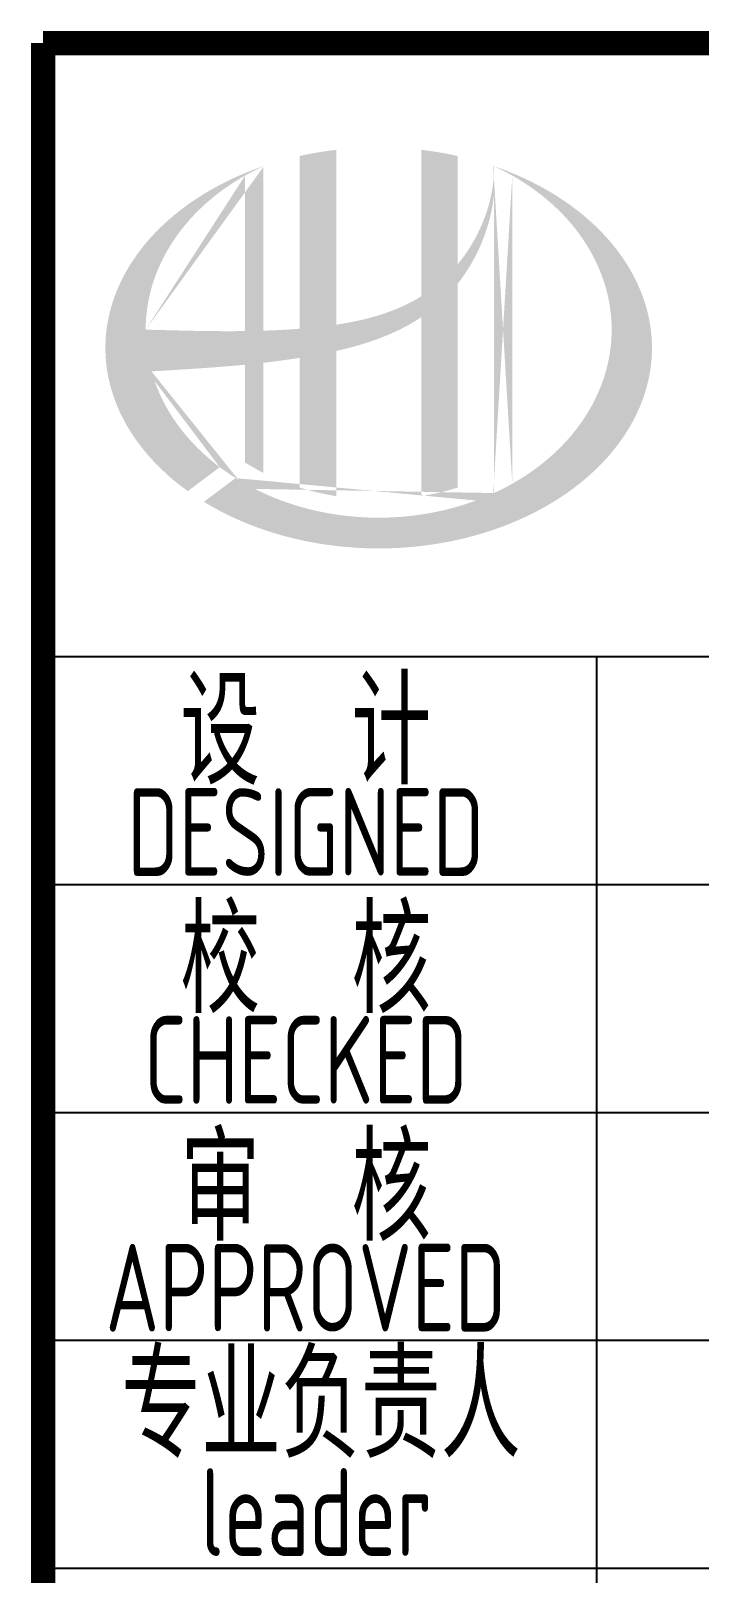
# Model space of a CAD drawing. Extents: x 6128144 to 12201635, y -1670122 to -706096.
# Drawn here: x 6329443 to 6331351, y -750704 to -746305 of the extents above; entities that cross this region are included whole.
import ezdxf
from ezdxf.enums import TextEntityAlignment as Align

# ---------------------------------------------------------------- set-up
doc = ezdxf.new("R2010")
doc.units = 0
doc.header["$LTSCALE"] = 1000
doc.header["$MEASUREMENT"] = 0
doc.layers.get('0').update_dxf_attribs({"linetype": 'CONTINUOUS'})
doc.styles.add('AHD', font='sceie.shx', dxfattribs={"width": 0.7, "bigfont": 'sceic.shx'})

msp = doc.modelspace()

# ---------------------------------------------------------------- hatches: boundary and pattern name
h = msp.add_hatch(color=256)
edge = h.paths.add_edge_path()
edge.add_spline(control_points=[(6330314.7, -747217.9), (6330320.8, -747216.5), (6330326.9, -747215.1), (6330376, -747203.2), (6330418.6, -747190.2), (6330493.6, -747159.1), (6330526.5, -747142.1), (6330557.4, -747121.5)], knot_values=[61.629012, 61.629012, 61.629012, 61.629012, 63.330431, 63.330431, 75.353634, 75.353634, 85.398649, 85.398649, 85.398649, 85.398649], degree=3, periodic=0)
edge.add_line((6330557.4, -747121.5), (6330557.4, -747631.8))
edge.add_spline(control_points=[(6330557.4, -747631.8), (6330574.5, -747629), (6330591.5, -747625.7), (6330626.3, -747617.6), (6330644, -747612.8), (6330661.4, -747607.4)], knot_values=[4.908456, 4.908456, 4.908456, 4.908456, 4.992821, 4.992821, 5.083034, 5.083034, 5.083034, 5.083034], degree=3, periodic=0)
edge.add_line((6330661.4, -747607.4), (6330661.4, -747025.9))
edge.add_spline(control_points=[(6330661.4, -747025.9), (6330670, -747015), (6330678.2, -747003.6), (6330704.3, -746964), (6330720, -746934), (6330749.2, -746861.2), (6330760.4, -746817.4), (6330765.1, -746772.1), (6330765.2, -746770.8), (6330765.4, -746769.6)], knot_values=[97.991744, 97.991744, 97.991744, 97.991744, 101.64219, 101.64219, 110.337975, 110.337975, 121.934322, 121.934322, 122.270691, 122.270691, 122.270691, 122.270691], degree=3, periodic=0)
edge.add_line((6330765.4, -746769.6), (6330765.4, -746699.1))
edge.add_spline(control_points=[(6330765.4, -746699.1), (6330765.3, -746706.8), (6330764.9, -746714.5), (6330764.4, -746722.2)], knot_values=[126.194075, 126.194075, 126.194075, 126.194075, 128.396762, 128.396762, 128.396762, 128.396762], degree=3, periodic=0)
edge.add_spline(control_points=[(6330764.4, -746722.2), (6330763.9, -746728.4), (6330763.3, -746734.6), (6330762.5, -746740.8)], knot_values=[124.417049, 124.417049, 124.417049, 124.417049, 126.194075, 126.194075, 126.194075, 126.194075], degree=3, periodic=0)
edge.add_spline(control_points=[(6330762.5, -746740.8), (6330761.4, -746749.9), (6330759.9, -746759), (6330758.1, -746768.1)], knot_values=[121.80529, 121.80529, 121.80529, 121.80529, 124.417049, 124.417049, 124.417049, 124.417049], degree=3, periodic=0)
edge.add_spline(control_points=[(6330758.1, -746768.1), (6330755.7, -746780.3), (6330752.8, -746792.4), (6330749.3, -746804.4)], knot_values=[118.31574, 118.31574, 118.31574, 118.31574, 121.80529, 121.80529, 121.80529, 121.80529], degree=3, periodic=0)
edge.add_spline(control_points=[(6330749.3, -746804.4), (6330745.8, -746816.5), (6330741.7, -746828.6), (6330737.2, -746840.4)], knot_values=[114.795988, 114.795988, 114.795988, 114.795988, 118.31574, 118.31574, 118.31574, 118.31574], degree=3, periodic=0)
edge.add_spline(control_points=[(6330737.2, -746840.4), (6330732.7, -746852.1), (6330727.7, -746863.6), (6330722.3, -746875)], knot_values=[111.329641, 111.329641, 111.329641, 111.329641, 114.795988, 114.795988, 114.795988, 114.795988], degree=3, periodic=0)
edge.add_spline(control_points=[(6330722.3, -746875), (6330716.8, -746886.5), (6330710.8, -746897.9), (6330704.3, -746909)], knot_values=[107.79529, 107.79529, 107.79529, 107.79529, 111.329641, 111.329641, 111.329641, 111.329641], degree=3, periodic=0)
edge.add_spline(control_points=[(6330704.3, -746909), (6330698, -746919.8), (6330691.3, -746930.3), (6330684.1, -746940.6)], knot_values=[104.343579, 104.343579, 104.343579, 104.343579, 107.79529, 107.79529, 107.79529, 107.79529], degree=3, periodic=0)
edge.add_spline(control_points=[(6330684.1, -746940.6), (6330676.9, -746951), (6330669.3, -746961.1), (6330661.4, -746970.7)], knot_values=[100.8507, 100.8507, 100.8507, 100.8507, 104.343579, 104.343579, 104.343579, 104.343579], degree=3, periodic=0)
edge.add_line((6330661.4, -746970.7), (6330661.4, -746661.5))
edge.add_spline(control_points=[(6330661.4, -746661.5), (6330627.3, -746653.9), (6330592.5, -746648), (6330557.4, -746643.9)], knot_values=[4.423999, 4.423999, 4.423999, 4.423999, 4.558741, 4.558741, 4.558741, 4.558741], degree=3, periodic=0)
edge.add_line((6330557.4, -746643.9), (6330557.4, -747062.1))
edge.add_spline(control_points=[(6330557.4, -747062.1), (6330485.4, -747106.6), (6330401.2, -747129.8), (6330314.7, -747142.9)], knot_values=[63.246215, 63.246215, 63.246215, 63.246215, 87.689124, 87.689124, 87.689124, 87.689124], degree=3, periodic=0)
edge.add_line((6330314.7, -747142.9), (6330314.7, -746643.9))
edge.add_spline(control_points=[(6330314.7, -746643.9), (6330279.5, -746648), (6330244.8, -746653.9), (6330210.7, -746661.5)], knot_values=[4.866038, 4.866038, 4.866038, 4.866038, 5.000777, 5.000777, 5.000777, 5.000777], degree=3, periodic=0)
edge.add_line((6330210.7, -746661.5), (6330210.7, -747154.3))
edge.add_spline(control_points=[(6330210.7, -747154.3), (6330209, -747154.4), (6330174.1, -747157.1), (6330139.5, -747158.8), (6330106.7, -747159.9)], knot_values=[43.657356, 43.657356, 43.657356, 43.657356, 44.134253, 53.497092, 53.497092, 53.497092, 53.497092], degree=3, periodic=0)
edge.add_line((6330106.7, -747159.9), (6330106.7, -746690.7))
edge.add_spline(control_points=[(6330106.7, -746690.7), (6330089.7, -746696.6), (6330072.9, -746702.9), (6330056.5, -746709.6)], knot_values=[5.14157, 5.14157, 5.14157, 5.14157, 5.212921, 5.212921, 5.212921, 5.212921], degree=3, periodic=0)
edge.add_spline(control_points=[(6330056.5, -746709.6), (6330049.6, -746712.4), (6330042.7, -746715.3), (6330010.5, -746729.5), (6329986, -746741.8), (6329962.5, -746755)], knot_values=[5.212921, 5.212921, 5.212921, 5.212921, 5.24296, 5.24296, 5.355623, 5.355623, 5.355623, 5.355623], degree=3, periodic=0)
edge.add_spline(control_points=[(6329962.5, -746755), (6329947.6, -746763.3), (6329933.2, -746772.1), (6329919.2, -746781.2)], knot_values=[5.355623, 5.355623, 5.355623, 5.355623, 5.426974, 5.426974, 5.426974, 5.426974], degree=3, periodic=0)
edge.add_spline(control_points=[(6329919.2, -746781.2), (6329911.8, -746786), (6329904.5, -746790.9), (6329891, -746800.4), (6329884.8, -746804.9), (6329878.6, -746809.5)], knot_values=[5.426974, 5.426974, 5.426974, 5.426974, 5.464765, 5.464765, 5.498325, 5.498325, 5.498325, 5.498325], degree=3, periodic=0)
edge.add_spline(control_points=[(6329878.6, -746809.5), (6329852.6, -746829.1), (6329828.5, -746850), (6329806.6, -746871.9)], knot_values=[5.498325, 5.498325, 5.498325, 5.498325, 5.641027, 5.641027, 5.641027, 5.641027], degree=3, periodic=0)
edge.add_spline(control_points=[(6329806.6, -746871.9), (6329799.6, -746878.9), (6329792.8, -746886), (6329772.4, -746908.6), (6329759.5, -746924.5), (6329747.7, -746940.7)], knot_values=[5.641027, 5.641027, 5.641027, 5.641027, 5.686569, 5.686569, 5.783729, 5.783729, 5.783729, 5.783729], degree=3, periodic=0)
edge.add_spline(control_points=[(6329747.7, -746940.7), (6329732.6, -746961.4), (6329719.3, -746982.8), (6329706.2, -747007.8), (6329704.6, -747011), (6329703, -747014.2)], knot_values=[5.783729, 5.783729, 5.783729, 5.783729, 5.908374, 5.908374, 5.92643, 5.92643, 5.92643, 5.92643], degree=3, periodic=0)
edge.add_spline(control_points=[(6329703, -747014.2), (6329690.5, -747039.3), (6329680.5, -747064.9), (6329673, -747090.9)], knot_values=[5.92643, 5.92643, 5.92643, 5.92643, 6.069132, 6.069132, 6.069132, 6.069132], degree=3, periodic=0)
edge.add_spline(control_points=[(6329673, -747090.9), (6329669.8, -747102), (6329667, -747113.1), (6329661.6, -747139.3), (6329659.4, -747154.3), (6329657.9, -747169.4)], knot_values=[6.069132, 6.069132, 6.069132, 6.069132, 6.130179, 6.130179, 6.211834, 6.211834, 6.211834, 6.211834], degree=3, periodic=0)
edge.add_spline(control_points=[(6329657.9, -747169.4), (6329656.7, -747182.5), (6329656, -747195.7), (6329656, -747208.9)], knot_values=[6.211834, 6.211834, 6.211834, 6.211834, 6.283185, 6.283185, 6.283185, 6.283185], degree=3, periodic=0)
edge.add_spline(control_points=[(6329656, -747208.9), (6329656, -747218.3), (6329656.4, -747227.6), (6329657, -747236.9)], knot_values=[6.283185, 6.283185, 6.283185, 6.283185, 6.333655, 6.333655, 6.333655, 6.333655], degree=3, periodic=0)
edge.add_spline(control_points=[(6329657, -747236.9), (6329658.2, -747255.6), (6329660.7, -747274.2), (6329664.5, -747292.7)], knot_values=[6.333655, 6.333655, 6.333655, 6.333655, 6.434594, 6.434594, 6.434594, 6.434594], degree=3, periodic=0)
edge.add_spline(control_points=[(6329664.5, -747292.7), (6329664.8, -747293.9), (6329665, -747295.1), (6329668.9, -747313.6), (6329673.7, -747330.8), (6329679.6, -747347.8)], knot_values=[6.434594, 6.434594, 6.434594, 6.434594, 6.441278, 6.441278, 6.535532, 6.535532, 6.535532, 6.535532], degree=3, periodic=0)
edge.add_spline(control_points=[(6329679.6, -747347.8), (6329685.8, -747366.1), (6329693.3, -747384.1), (6329702.1, -747401.9)], knot_values=[6.535532, 6.535532, 6.535532, 6.535532, 6.636471, 6.636471, 6.636471, 6.636471], degree=3, periodic=0)
edge.add_spline(control_points=[(6329702.1, -747401.9), (6329704.3, -747406.4), (6329706.6, -747410.8), (6329715.9, -747428.5), (6329723.6, -747441.5), (6329732, -747454.4)], knot_values=[6.636471, 6.636471, 6.636471, 6.636471, 6.661894, 6.661894, 6.73741, 6.73741, 6.73741, 6.73741], degree=3, periodic=0)
edge.add_spline(control_points=[(6329732, -747454.4), (6329743.2, -747471.5), (6329755.5, -747488.3), (6329769.1, -747504.7)], knot_values=[6.73741, 6.73741, 6.73741, 6.73741, 6.838349, 6.838349, 6.838349, 6.838349], degree=3, periodic=0)
edge.add_spline(control_points=[(6329769.1, -747504.7), (6329775, -747511.9), (6329781.1, -747518.9), (6329795.7, -747534.9), (6329804.2, -747543.7), (6329813.1, -747552.3)], knot_values=[6.838349, 6.838349, 6.838349, 6.838349, 6.88251, 6.88251, 6.939288, 6.939288, 6.939288, 6.939288], degree=3, periodic=0)
edge.add_spline(control_points=[(6329813.1, -747552.3), (6329828.9, -747567.7), (6329845.7, -747582.5), (6329863.6, -747596.8)], knot_values=[6.939288, 6.939288, 6.939288, 6.939288, 7.040227, 7.040227, 7.040227, 7.040227], degree=3, periodic=0)
edge.add_spline(control_points=[(6329863.6, -747596.8), (6329872.6, -747603.9), (6329881.8, -747610.8), (6329891.2, -747617.6)], knot_values=[7.040227, 7.040227, 7.040227, 7.040227, 7.090696, 7.090696, 7.090696, 7.090696], degree=3, periodic=0)
edge.add_line((6329891.2, -747617.6), (6329982.4, -747549.2))
edge.add_ellipse((6330436, -747156.9), major_axis=(665, 0), ratio=0.806676, start_angle=192.819, end_angle=226.9853, ccw=False)
edge.add_spline(control_points=[(6329787.6, -747276), (6329811.6, -747274.5), (6329835.7, -747273), (6329924.4, -747267.5), (6329989.2, -747263.2), (6330054.7, -747256.9)], knot_values=[11.398263, 11.398263, 11.398263, 11.398263, 18.40729, 18.40729, 37.18094, 37.18094, 37.18094, 37.18094], degree=3, periodic=0)
edge.add_line((6330054.7, -747256.9), (6330054.7, -747535.9))
edge.add_spline(control_points=[(6330054.7, -747535.9), (6330058.3, -747538.2), (6330061.9, -747540.4), (6330078.8, -747550.6), (6330092.6, -747558.1), (6330106.7, -747565.3)], knot_values=[4.049945, 4.049945, 4.049945, 4.049945, 4.072021, 4.072021, 4.153257, 4.153257, 4.153257, 4.153257], degree=3, periodic=0)
edge.add_line((6330106.7, -747565.3), (6330106.7, -747251.4))
edge.add_spline(control_points=[(6330106.7, -747251.4), (6330138.9, -747247.7), (6330171.3, -747243.5), (6330206.1, -747238.1), (6330208.4, -747237.8), (6330210.7, -747237.4)], knot_values=[42.135009, 42.135009, 42.135009, 42.135009, 51.307228, 51.307228, 51.948574, 51.948574, 51.948574, 51.948574], degree=3, periodic=0)
edge.add_line((6330210.7, -747237.4), (6330210.7, -747607.4))
edge.add_spline(control_points=[(6330210.7, -747607.4), (6330244.3, -747617.9), (6330279.2, -747626.1), (6330314.7, -747631.8)], knot_values=[4.34174, 4.34174, 4.34174, 4.34174, 4.516316, 4.516316, 4.516316, 4.516316], degree=3, periodic=0)
edge.add_line((6330314.7, -747631.8), (6330314.7, -747217.9))
edge = h.paths.add_edge_path(flags=16)
edge.add_ellipse((6330436, -747156.9), major_axis=(665, 0), ratio=0.806676, start_angle=124.9875, end_angle=179.999, ccw=False)
edge.add_line((6330054.7, -746717.4), (6330054.7, -747161))
edge.add_spline(control_points=[(6330054.7, -747161), (6329959.4, -747162.3), (6329865.4, -747159.3), (6329771, -747156.9)], knot_values=[11.27373, 11.27373, 11.27373, 11.27373, 38.687513, 38.687513, 38.687513, 38.687513], degree=3, periodic=0)
edge = h.paths.add_edge_path()
edge.add_spline(control_points=[(6329937.2, -747648.1), (6329968.3, -747667.1), (6330001.4, -747684.3), (6330086, -747721.6), (6330139.3, -747739.4), (6330250, -747766), (6330307.5, -747774.7), (6330423.6, -747782.5), (6330482.3, -747781.5), (6330597.9, -747770.1), (6330654.7, -747759.5), (6330763.8, -747729.5), (6330815.9, -747709.9), (6330912.8, -747663.1), (6330957.6, -747635.7), (6331037.5, -747574.8), (6331072.7, -747541.2), (6331132, -747469.7), (6331156.2, -747431.8), (6331192.5, -747353.7), (6331204.8, -747313.5), (6331217.4, -747232.3), (6331217.7, -747191.3), (6331206.2, -747109.9), (6331194.4, -747069.3), (6331158.8, -746990.6), (6331135, -746952.4), (6331076.2, -746880.2), (6331041.1, -746846.3), (6330961.3, -746784.6), (6330916.6, -746756.9), (6330835.4, -746717.2), (6330801, -746703), (6330765.4, -746690.7)], knot_values=[0.886421, 0.886421, 0.886421, 0.886421, 1.040557, 1.040557, 1.261172, 1.261172, 1.481788, 1.481788, 1.702404, 1.702404, 1.92302, 1.92302, 2.143636, 2.143636, 2.364252, 2.364252, 2.584868, 2.584868, 2.805484, 2.805484, 3.026099, 3.026099, 3.246715, 3.246715, 3.46852, 3.46852, 3.690325, 3.690325, 3.91213, 3.91213, 4.133935, 4.133935, 4.283209, 4.283209, 4.283209, 4.283209], degree=3, periodic=0)
edge.add_line((6330765.4, -746690.7), (6330765.4, -746690.8))
edge.add_spline(control_points=[(6330765.4, -746690.9), (6330765.4, -746693.6), (6330765.4, -746696.4), (6330765.4, -746699.1)], knot_values=[128.396762, 128.396762, 128.396762, 128.396762, 129.192193, 129.192193, 129.192193, 129.192193], degree=3, periodic=0)
edge.add_line((6330765.4, -746699.1), (6330765.4, -747623))
edge.add_ellipse((6330436, -747156.9), major_axis=(665, 0), ratio=0.806676, start_angle=232.1054, end_angle=299.6833, ccw=False)
edge.add_line((6330027.6, -747580.3), (6329937.2, -747648.1))
edge = h.paths.add_edge_path(flags=16)
edge.add_ellipse((6330436, -747156.9), major_axis=(665, 0), ratio=0.806676, start_angle=304.9875, end_angle=415.0121, ccw=False)
edge.add_line((6330817.4, -747596.4), (6330817.4, -746717.4))

# ---------------------------------------------------------------- linework, layer by layer
for p, q in [((6329478.2, -748089.6), (6340478.2, -748089.6)), ((6331058.2, -751339.6), (6331058.2, -748089.6)), ((6331058.2, -751339.6), (6331058.2, -748089.6)), ((6331058.2, -751339.6), (6331058.2, -748089.6)), ((6329478.2, -748739.6), (6334978.2, -748739.6)), ((6329478.2, -749389.6), (6334978.2, -749389.6)), ((6329478.2, -750039.6), (6334978.2, -750039.6)), ((6329478.2, -750689.6), (6334978.2, -750689.6))]:
    msp.add_line(p, q)
at = {"const_width": 70}
for points in [[(6347478.2, -746339.6), (6329478.2, -746339.6)], [(6329478.2, -746339.6), (6329478.2, -752339.6)]]:
    msp.add_lwpolyline(points, dxfattribs=at)

# ---------------------------------------------------------------- texts
at = {"style": 'AHD', "width": 0.8}
for s, height, p in [('设  计', 300, (6330228.2, -748289.6)), ('设  计', 300, (6330228.2, -748289.6)), ('DESIGNED', 250, (6330228.2, -748589.6)), ('DESIGNED', 250, (6330228.2, -748589.6)), ('校  核', 300, (6330228.2, -748939.6)), ('校  核', 300, (6330228.2, -748939.6)), ('CHECKED', 250, (6330228.2, -749239.6)), ('CHECKED', 250, (6330228.2, -749239.6)), ('审  核', 300, (6330228.2, -749589.6)), ('审  核', 300, (6330228.2, -749589.6)), ('APPROVED', 250, (6330228.2, -749889.6)), ('APPROVED', 250, (6330228.2, -749889.6)), ('专业负责人', 300, (6330271.2, -750209.6)), ('leader', 250, (6330258.2, -750529.6))]:
    msp.add_text(s, height=height, dxfattribs=at).set_placement(p, align=Align.MIDDLE)

doc.saveas('drawing.dxf')
